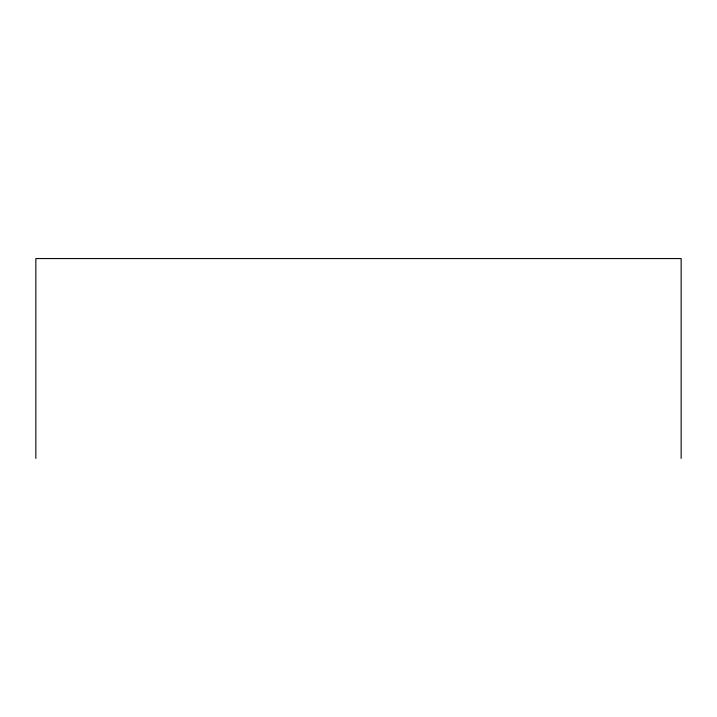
<?xml version="1.0" encoding="UTF-8"?>
<svg xmlns="http://www.w3.org/2000/svg" width="717" height="717" viewBox="0 0 717 717"><rect width="100%" height="100%" fill="white"/><g stroke="black" fill="none" stroke-linecap="round" stroke-linejoin="round"><path stroke-width="1.08" d="M681.15 458.432L681.15 258.568L35.85 258.568L35.85 458.432"/></g></svg>
